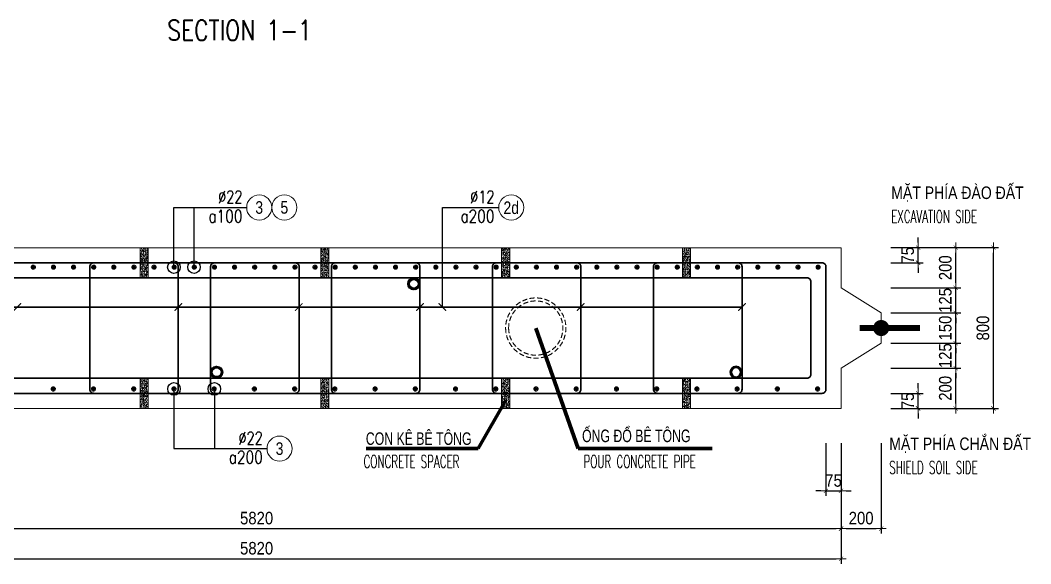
# Model space of a CAD drawing. Header units: millimetres. Extents: x -642477 to 1168880, y -27982 to 330379.
# Drawn here: x 521148 to 536243, y 84914 to 93030 of the extents above; entities that cross this region are included whole.
import ezdxf
from ezdxf.enums import TextEntityAlignment as Align

# ---------------------------------------------------------------- set-up
doc = ezdxf.new("R2010")
doc.units = ezdxf.units.MM
doc.linetypes.add('HIDDEN', pattern=[0.375, 0.25, -0.125])
doc.layers.get('0').update_dxf_attribs({"lineweight": 20})
doc.layers.get('Defpoints').update_dxf_attribs({"color": 151, "lineweight": 9})
for name, color, linetype, lineweight in [('NDC_S_BREAK-LINE', 1, 'Continuous', 15), ('NDC_S_DIAPHGRAM WALL', 3, 'Continuous', 20), ('NDC_S_DIM', 1, 'Continuous', 15), ('NDC_S_ENG TITLE', 3, 'Continuous', 20), ('NDC_S_HATCH MATERIAL', 8, 'Continuous', 13), ('NDC_S_LEADER', 1, 'Continuous', 15), ('NDC_S_LEVEL TEXT', 7, 'Continuous', 20), ('NDC_S_REBAR', 4, 'Continuous', 35), ('NDC_S_VN TEXT', 7, 'Continuous', 20)]:
    doc.layers.add(name, color=color, linetype=linetype, lineweight=lineweight)
doc.layers.add('NDC_S_REBAR DES.', color=2, linetype='Continuous')
doc.styles.add('ARIAL', font='arial.ttf', dxfattribs={"width": 0.8})
doc.styles.add('NDC_ARIAL', font='arial.ttf', dxfattribs={"width": 0.85})
doc.styles.add('NDC_DIM', font='', dxfattribs={"width": 0.75})
doc.styles.add('NDC_EN TXT', font='romans.shx', dxfattribs={"width": 0.8})
doc.styles.get('NDC_DIM').set_extended_font_data('Dotum')
doc.dimstyles.new('A1-NDC-1-25 (x3)', dxfattribs={"dimscale": 75, "dimtxt": 2.5, "dimasz": 1, "dimexe": 1, "dimexo": 0, "dimgap": 0.8, "dimtad": 1, "dimdec": 0, "dimlfac": 0.333333, "dimdsep": 46, "dimtxsty": 'NDC_ARIAL', "dimblk": 'DIMMARK', "dimcen": 49999.938995, "dimdle": 1.5, "dimclrd": 1, "dimclre": 1, "dimclrt": 3, "dimadec": 0, "dimazin": 0, "dimtfac": 1, "dimtdec": 0, "dimtix": 1, "dimtmove": 2, "dimatfit": 3, "dimfxl": 1, "dimarcsym": 0})
doc.dimstyles.new('NDC_dim_25', dxfattribs={"dimscale": 25, "dimtxt": 2.2, "dimasz": 1.5, "dimexe": 1.5, "dimexo": 2.5, "dimgap": 1, "dimtad": 1, "dimdec": 0, "dimzin": 0, "dimdsep": 46, "dimtxsty": 'NDC_DIM', "dimblk": 'DIMMARK', "dimcen": 0.09, "dimdle": 1.2, "dimclrd": 1, "dimclre": 1, "dimclrt": 3, "dimadec": 0, "dimazin": 0, "dimtfac": 1, "dimtdec": 0, "dimtix": 1, "dimtofl": 0, "dimtmove": 0, "dimatfit": 3, "dimfxl": 6, "dimfxlon": 1, "dimtolj": 1, "dimtzin": 0, "dimarcsym": 0})

# ---------------------------------------------------------------- blocks, each defined once
blk = doc.blocks.new('DIMMARK')
at = {"layer": 'NDC_S_DIM', "color": 1}
blk.add_line((-1.5, 0), (1, 0), dxfattribs=at)
at = {"layer": 'NDC_S_DIM', "color": 2, "const_width": 0.1}
blk.add_lwpolyline([(-0.424, -0.424), (0.424, 0.424)], dxfattribs=at)
blk = doc.blocks.new('Ong sieu am')
at = {"layer": 'NDC_S_HATCH MATERIAL'}
h = blk.add_hatch(dxfattribs=at)
h.set_pattern_fill('ANSI31', color=256, scale=20)
h.set_pattern_definition([(45, (0, 0), (-1.76776695, 1.76776695), [])])
h.paths.add_polyline_path([(-7119.3, 51158.9, 1), (-7179.3, 51158.9, 1)])
h.paths.add_polyline_path([(-7171.3, 51158.9, -1), (-7127.3, 51158.9, -1)], flags=16)
at = {"layer": 'NDC_S_REBAR DES.'}
for radius in [30, 22]:
    blk.add_circle((-7149.3, 51158.9), radius, dxfattribs=at)
blk = doc.blocks.new('ong do BT')
at = {"layer": 'NDC_S_HATCH MATERIAL', "linetype": 'HIDDEN', "ltscale": 100}
for radius in [150, 135]:
    blk.add_circle((-6323.7, 51237.8), radius, dxfattribs=at)
blk = doc.blocks.new('con ke BT')
at = {"layer": 'NDC_S_HATCH MATERIAL'}
h = blk.add_hatch(dxfattribs=at)
h.set_pattern_fill('AR-CONC', color=256, scale=2)
h.set_pattern_definition([(50, (0, 0), (14.3452037, -1.2550427), [1.5, -16.5]), (355, (0, 0), (-2.7750267, 15.0438427), [1.2, -13.2]), (100.451444, (1.195, -0.105), (11.570177, 13.7888), [1.274804, -14.0228422]), (46.1842, (0, 4), (21.3448266, -3.3103856), [2.25, -24.75]), (96.635635, (1.779, 3.724), (18.693239, 19.482372), [1.912207, -21.034275]), (351.184164, (0, 4), (18.693239, 19.482372), [1.8, -19.8]), (21, (2, 3), (11.938141, -8.0523778), [1.5, -16.5]), (326, (2, 3), (4.8663066, 14.503001), [1.2, -13.2]), (71.451445, (2.995, 2.329), (16.8044475, 6.450623), [1.274804, -14.0228422]), (37.5, (0, 0), (0.2431971, 6.6578771), [0, -13.04, 0, -13.4, 0, -13.25]), (7.5, (0, 0), (5.2613907, 7.8882342), [0, -7.64, 0, -12.74, 0, -5.05]), (327.5, (-4.46, 0), (10.6764487, -0.45109743), [0, -5, 0, -15.6, 0, -20.7]), (317.5, (-6.46, 0), (11.6637234, 2.0020996), [0, -6.5, 0, -10.36, 0, -14.7])])
h.paths.add_polyline_path([(-7076.9, 51430.9), (-7116.9, 51430.9), (-7116.9, 51280.9), (-7076.9, 51280.9)])
at = {"layer": 'NDC_S_BREAK-LINE'}
blk.add_lwpolyline([(-7116.9, 51430.9), (-7116.9, 51280.9), (-7076.9, 51280.9), (-7076.9, 51430.9)], close=True, dxfattribs=at)
blk = doc.blocks.new('*U807')
at = {"layer": 'NDC_S_LEADER', "xscale": 3, "yscale": 3, "zscale": 3}
blk.add_blockref('con ke BT', (21291, -154068), dxfattribs=at)
blk = doc.blocks.new('*U808')
at = {"layer": 'NDC_S_DIM', "color": 0, "linetype": 'ByBlock', "lineweight": -2, "transparency": 16777216}
for p in [(0, 0), (2700, 0), (5400, 0), (8100, 0), (10800, 0), (13500, 0)]:
    blk.add_blockref('*U807', p, dxfattribs=at)
blk = doc.blocks.new('*U809')
at = {"layer": 'NDC_S_LEADER', "xscale": 3, "yscale": 3, "zscale": 3}
blk.add_blockref('con ke BT', (21291, -154068), dxfattribs=at)
blk = doc.blocks.new('*U810')
at = {"layer": 'NDC_S_DIM', "color": 0, "linetype": 'ByBlock', "lineweight": -2, "transparency": 16777216}
for p in [(0, 0), (2700, 0), (5400, 0), (8100, 0), (10800, 0), (13500, 0)]:
    blk.add_blockref('*U809', p, dxfattribs=at)
blk = doc.blocks.new('*U366')
blk.add_circle((2.5, 0), 2.5)
at = {"layer": 'NDC_S_VN TEXT', "color": 3, "style": 'NDC_EN TXT'}
for tag, width, p in [('DK2', 0.75, (-0.85, 0.85)), ('KC2', 0.8, (-0.85, -2.97))]:
    blk.add_attdef(tag, text='', height=2.5, dxfattribs=dict(at, width=width)).set_placement(p, align=Align.RIGHT)
at = {"layer": 'NDC_S_VN TEXT', "color": 7, "style": 'ARIAL', "width": 0.8}
blk.add_attdef('SH3', text='', height=2.5, dxfattribs=at).set_placement((2.5, 0), align=Align.MIDDLE)
blk = doc.blocks.new('kata_block_THEP')
at = {"layer": 'NDC_S_REBAR', "color": 0}
for p, q in [((-0.5, 0), (0.5, 0)), ((-0.35, 0.35), (0.35, -0.35)), ((0.35, 0.35), (-0.35, -0.35)), ((0, 0.5), (0, -0.5))]:
    blk.add_line(p, q, dxfattribs=at)
at = {"layer": 'NDC_S_REBAR', "color": 0, "const_width": 0.0833}
blk.add_lwpolyline([(-0.5, 0, 1), (0.5, 0, 1), (-0.5, 0, 1)], format="xyb", dxfattribs=at)
blk = doc.blocks.new('*U811')
at = {"layer": 'NDC_S_REBAR', "ltscale": 80, "xscale": 72, "yscale": 72, "zscale": 72}
blk.add_blockref('kata_block_THEP', (0, 0), dxfattribs=at)
blk = doc.blocks.new('*U812')
at = {"layer": 'NDC_S_LEVEL TEXT', "color": 0, "linetype": 'ByBlock', "lineweight": -2, "transparency": 16777216}
for p in [(5408.1, 0), (6009, 0), (6609.9, 0), (7210.8, 0), (7811.7, 0), (8412.6, 0), (9013.5, 0), (9614.4, 0), (10215.3, 0), (10816.2, 0), (11417.1, 0), (12018, 0), (12618.9, 0), (13219.8, 0), (13820.7, 0), (14421.6, 0), (15022.5, 0), (15623.4, 0), (16224.3, 0), (16825.2, 0)]:
    blk.add_blockref('*U811', p, dxfattribs=at)
blk = doc.blocks.new('*U813')
at = {"layer": 'NDC_S_REBAR', "ltscale": 80, "xscale": 72, "yscale": 72, "zscale": 72}
blk.add_blockref('kata_block_THEP', (0, 0), dxfattribs=at)
blk = doc.blocks.new('*U814')
at = {"layer": 'NDC_S_LEVEL TEXT', "color": 0, "linetype": 'ByBlock', "lineweight": -2, "transparency": 16777216}
for p in [(5110.2, 0), (5410.8, 0), (5711.4, 0), (6012, 0), (6312.6, 0), (6613.2, 0), (6913.8, 0), (7214.4, 0), (7515, 0), (7815.6, 0), (8116.2, 0), (8416.8, 0), (8717.4, 0), (9018, 0), (9318.6, 0), (9619.2, 0), (9919.8, 0), (10220.4, 0), (10521, 0), (10821.6, 0), (11122.2, 0), (11422.8, 0), (11723.4, 0), (12024, 0), (12324.6, 0), (12625.2, 0), (12925.8, 0), (13226.4, 0), (13527, 0), (13827.6, 0), (14128.2, 0), (14428.8, 0), (14729.4, 0), (15030, 0), (15330.6, 0), (15631.2, 0), (15931.8, 0), (16232.4, 0), (16533, 0), (16833.6, 0)]:
    blk.add_blockref('*U813', p, dxfattribs=at)
blk = doc.blocks.new('*D845')
at = {"layer": 'Defpoints', "color": 0, "ltscale": 100, "transparency": 16777216}
for p in [(534151, 87834), (535122, 87834), (534151, 87234)]:
    blk.add_point(p, dxfattribs=at)
at = {"layer": 'NDC_S_DIM', "color": 1, "lineweight": -2, "ltscale": 100, "transparency": 16777216}
for p, q in [((534151, 87834), (535197, 87834)), ((535122, 87309), (535122, 87759)), ((534151, 87234), (535197, 87234))]:
    blk.add_line(p, q, dxfattribs=at)
at = {"layer": 'NDC_S_DIM', "color": 1, "lineweight": -2, "ltscale": 100, "transparency": 16777216, "xscale": 75, "yscale": 75, "zscale": 75}
for p, rotation in [((535122, 87834), 90), ((535122, 87234), 270)]:
    blk.add_blockref('DIMMARK', p, dxfattribs=dict(at, rotation=rotation))
at = {"layer": 'NDC_S_DIM', "color": 3, "ltscale": 100, "transparency": 16777216, "insert": (534967, 87534), "char_height": 187.5, "attachment_point": 5, "rotation": 90, "style": 'NDC_ARIAL'}
blk.add_mtext('200', dxfattribs=at)
blk = doc.blocks.new('*D846')
at = {"layer": 'Defpoints', "color": 0, "ltscale": 100, "transparency": 16777216}
for p in [(534151, 88209), (535122, 88209), (534151, 87834)]:
    blk.add_point(p, dxfattribs=at)
at = {"layer": 'NDC_S_DIM', "color": 1, "lineweight": -2, "ltscale": 100, "transparency": 16777216}
for p, q in [((535122, 88284), (535122, 88359)), ((534151, 88209), (535197, 88209)), ((535122, 87834), (535122, 88209)), ((534151, 87834), (535197, 87834)), ((535122, 87759), (535122, 87684))]:
    blk.add_line(p, q, dxfattribs=at)
at = {"layer": 'NDC_S_DIM', "color": 1, "lineweight": -2, "ltscale": 100, "transparency": 16777216, "xscale": 75, "yscale": 75, "zscale": 75}
for p, rotation in [((535122, 88209), 270), ((535122, 87834), 90)]:
    blk.add_blockref('DIMMARK', p, dxfattribs=dict(at, rotation=rotation))
at = {"layer": 'NDC_S_DIM', "color": 3, "ltscale": 100, "transparency": 16777216, "insert": (534967, 88021), "char_height": 187.5, "attachment_point": 5, "rotation": 90, "style": 'NDC_ARIAL'}
blk.add_mtext('125', dxfattribs=at)
blk = doc.blocks.new('*D847')
at = {"layer": 'Defpoints', "color": 0, "ltscale": 100, "transparency": 16777216}
for p in [(534151, 88659), (535122, 88659), (534151, 88209)]:
    blk.add_point(p, dxfattribs=at)
at = {"layer": 'NDC_S_DIM', "color": 1, "lineweight": -2, "ltscale": 100, "transparency": 16777216}
for p, q in [((535122, 88734), (535122, 88809)), ((534151, 88659), (535197, 88659)), ((535122, 88209), (535122, 88659)), ((534151, 88209), (535197, 88209)), ((535122, 88134), (535122, 88059))]:
    blk.add_line(p, q, dxfattribs=at)
at = {"layer": 'NDC_S_DIM', "color": 1, "lineweight": -2, "ltscale": 100, "transparency": 16777216, "xscale": 75, "yscale": 75, "zscale": 75}
for p, rotation in [((535122, 88659), 270), ((535122, 88209), 90)]:
    blk.add_blockref('DIMMARK', p, dxfattribs=dict(at, rotation=rotation))
at = {"layer": 'NDC_S_DIM', "color": 3, "ltscale": 100, "transparency": 16777216, "insert": (534967, 88434), "char_height": 187.5, "attachment_point": 5, "rotation": 90, "style": 'NDC_ARIAL'}
blk.add_mtext('150', dxfattribs=at)
blk = doc.blocks.new('*D848')
at = {"layer": 'Defpoints', "color": 0, "ltscale": 100, "transparency": 16777216}
for p in [(534151, 89034), (535122, 89034), (534151, 88659)]:
    blk.add_point(p, dxfattribs=at)
at = {"layer": 'NDC_S_DIM', "color": 1, "lineweight": -2, "ltscale": 100, "transparency": 16777216}
for p, q in [((535122, 89109), (535122, 89184)), ((534151, 89034), (535197, 89034)), ((535122, 88659), (535122, 89034)), ((534151, 88659), (535197, 88659)), ((535122, 88584), (535122, 88509))]:
    blk.add_line(p, q, dxfattribs=at)
at = {"layer": 'NDC_S_DIM', "color": 1, "lineweight": -2, "ltscale": 100, "transparency": 16777216, "xscale": 75, "yscale": 75, "zscale": 75}
for p, rotation in [((535122, 89034), 270), ((535122, 88659), 90)]:
    blk.add_blockref('DIMMARK', p, dxfattribs=dict(at, rotation=rotation))
at = {"layer": 'NDC_S_DIM', "color": 3, "ltscale": 100, "transparency": 16777216, "insert": (534967, 88846), "char_height": 187.5, "attachment_point": 5, "rotation": 90, "style": 'NDC_ARIAL'}
blk.add_mtext('125', dxfattribs=at)
blk = doc.blocks.new('*D849')
at = {"layer": 'Defpoints', "color": 0, "ltscale": 100, "transparency": 16777216}
for p in [(534151, 89634), (535122, 89634), (534151, 89034)]:
    blk.add_point(p, dxfattribs=at)
at = {"layer": 'NDC_S_DIM', "color": 1, "lineweight": -2, "ltscale": 100, "transparency": 16777216}
for p, q in [((534151, 89634), (535197, 89634)), ((535122, 89109), (535122, 89559)), ((534151, 89034), (535197, 89034))]:
    blk.add_line(p, q, dxfattribs=at)
at = {"layer": 'NDC_S_DIM', "color": 1, "lineweight": -2, "ltscale": 100, "transparency": 16777216, "xscale": 75, "yscale": 75, "zscale": 75}
for p, rotation in [((535122, 89634), 90), ((535122, 89034), 270)]:
    blk.add_blockref('DIMMARK', p, dxfattribs=dict(at, rotation=rotation))
at = {"layer": 'NDC_S_DIM', "color": 3, "ltscale": 100, "transparency": 16777216, "insert": (534967, 89334), "char_height": 187.5, "attachment_point": 5, "rotation": 90, "style": 'NDC_ARIAL'}
blk.add_mtext('200', dxfattribs=at)
blk = doc.blocks.new('*D850')
at = {"layer": 'Defpoints', "color": 0, "ltscale": 100, "transparency": 16777216}
for p in [(534151, 89634), (535685, 89634), (534151, 87234)]:
    blk.add_point(p, dxfattribs=at)
at = {"layer": 'NDC_S_DIM', "color": 1, "lineweight": -2, "ltscale": 100, "transparency": 16777216}
for p, q in [((534151, 89634), (535760, 89634)), ((535685, 87309), (535685, 89559)), ((534151, 87234), (535760, 87234))]:
    blk.add_line(p, q, dxfattribs=at)
at = {"layer": 'NDC_S_DIM', "color": 1, "lineweight": -2, "ltscale": 100, "transparency": 16777216, "xscale": 75, "yscale": 75, "zscale": 75}
for p, rotation in [((535685, 89634), 90), ((535685, 87234), 270)]:
    blk.add_blockref('DIMMARK', p, dxfattribs=dict(at, rotation=rotation))
at = {"layer": 'NDC_S_DIM', "color": 3, "ltscale": 100, "transparency": 16777216, "insert": (535529, 88434), "char_height": 187.5, "attachment_point": 5, "rotation": 90, "style": 'NDC_ARIAL'}
blk.add_mtext('800', dxfattribs=at)
blk = doc.blocks.new('*D851')
at = {"layer": 'Defpoints', "color": 0, "ltscale": 100, "transparency": 16777216}
for p in [(534151, 87459), (534560, 87459), (534151, 87234)]:
    blk.add_point(p, dxfattribs=at)
at = {"layer": 'NDC_S_DIM', "color": 1, "lineweight": -2, "ltscale": 100, "transparency": 16777216}
for p, q in [((534560, 87534), (534560, 87609)), ((534151, 87459), (534635, 87459)), ((534560, 87234), (534560, 87459)), ((534151, 87234), (534635, 87234)), ((534560, 87159), (534560, 87084))]:
    blk.add_line(p, q, dxfattribs=at)
at = {"layer": 'NDC_S_DIM', "color": 1, "lineweight": -2, "ltscale": 100, "transparency": 16777216, "xscale": 75, "yscale": 75, "zscale": 75}
for p, rotation in [((534560, 87459), 270), ((534560, 87234), 90)]:
    blk.add_blockref('DIMMARK', p, dxfattribs=dict(at, rotation=rotation))
at = {"layer": 'NDC_S_DIM', "color": 3, "ltscale": 100, "transparency": 16777216, "insert": (534405, 87346), "char_height": 187.5, "attachment_point": 5, "rotation": 90, "style": 'NDC_ARIAL'}
blk.add_mtext('75', dxfattribs=at)
blk = doc.blocks.new('*D852')
at = {"layer": 'Defpoints', "color": 0, "ltscale": 100, "transparency": 16777216}
for p in [(534151, 89634), (534560, 89634), (534151, 89409)]:
    blk.add_point(p, dxfattribs=at)
at = {"layer": 'NDC_S_DIM', "color": 1, "lineweight": -2, "ltscale": 100, "transparency": 16777216}
for p, q in [((534560, 89709), (534560, 89784)), ((534151, 89634), (534635, 89634)), ((534560, 89409), (534560, 89634)), ((534151, 89409), (534635, 89409)), ((534560, 89334), (534560, 89259))]:
    blk.add_line(p, q, dxfattribs=at)
at = {"layer": 'NDC_S_DIM', "color": 1, "lineweight": -2, "ltscale": 100, "transparency": 16777216, "xscale": 75, "yscale": 75, "zscale": 75}
for p, rotation in [((534560, 89634), 270), ((534560, 89409), 90)]:
    blk.add_blockref('DIMMARK', p, dxfattribs=dict(at, rotation=rotation))
at = {"layer": 'NDC_S_DIM', "color": 3, "ltscale": 100, "transparency": 16777216, "insert": (534405, 89521), "char_height": 187.5, "attachment_point": 5, "rotation": 90, "style": 'NDC_ARIAL'}
blk.add_mtext('75', dxfattribs=at)
blk = doc.blocks.new('*D854')
at = {"layer": 'Defpoints', "color": 0, "ltscale": 100, "transparency": 16777216}
for p in [(533184, 86714), (533409, 86714), (533409, 86002)]:
    blk.add_point(p, dxfattribs=at)
at = {"layer": 'NDC_S_DIM', "color": 1, "lineweight": -2, "ltscale": 100, "transparency": 16777216}
for p, q in [((533184, 86714), (533184, 85927)), ((533409, 86714), (533409, 85927)), ((533109, 86002), (533034, 86002)), ((533184, 86002), (533409, 86002)), ((533484, 86002), (533559, 86002))]:
    blk.add_line(p, q, dxfattribs=at)
at = {"layer": 'NDC_S_DIM', "color": 1, "lineweight": -2, "ltscale": 100, "transparency": 16777216, "xscale": 75, "yscale": 75, "zscale": 75}
blk.add_blockref('DIMMARK', (533184, 86002), dxfattribs=at)
at = {"layer": 'NDC_S_DIM', "color": 1, "lineweight": -2, "ltscale": 100, "transparency": 16777216, "xscale": 75, "yscale": 75, "zscale": 75, "rotation": 180}
blk.add_blockref('DIMMARK', (533409, 86002), dxfattribs=at)
at = {"layer": 'NDC_S_DIM', "color": 3, "ltscale": 100, "transparency": 16777216, "insert": (533297, 86157), "char_height": 187.5, "attachment_point": 5, "style": 'NDC_ARIAL'}
blk.add_mtext('75', dxfattribs=at)
blk = doc.blocks.new('*D856')
at = {"layer": 'Defpoints', "color": 0, "ltscale": 100, "transparency": 16777216}
for p in [(515949, 86714), (533409, 86714), (533409, 85439)]:
    blk.add_point(p, dxfattribs=at)
at = {"layer": 'NDC_S_DIM', "color": 1, "lineweight": -2, "ltscale": 100, "transparency": 16777216}
for p, q in [((515949, 86714), (515949, 85364)), ((533409, 86714), (533409, 85364)), ((516024, 85439), (533334, 85439))]:
    blk.add_line(p, q, dxfattribs=at)
at = {"layer": 'NDC_S_DIM', "color": 1, "lineweight": -2, "ltscale": 100, "transparency": 16777216, "xscale": 75, "yscale": 75, "zscale": 75, "rotation": 180}
blk.add_blockref('DIMMARK', (515949, 85439), dxfattribs=at)
at = {"layer": 'NDC_S_DIM', "color": 1, "lineweight": -2, "ltscale": 100, "transparency": 16777216, "xscale": 75, "yscale": 75, "zscale": 75}
blk.add_blockref('DIMMARK', (533409, 85439), dxfattribs=at)
at = {"layer": 'NDC_S_DIM', "color": 3, "ltscale": 100, "transparency": 16777216, "insert": (524679, 85595), "char_height": 187.5, "attachment_point": 5, "style": 'NDC_ARIAL'}
blk.add_mtext('5820', dxfattribs=at)
blk = doc.blocks.new('*D857')
at = {"layer": 'Defpoints', "color": 0, "ltscale": 100, "transparency": 16777216}
for p in [(533409, 86714), (534009, 86714), (534009, 85439)]:
    blk.add_point(p, dxfattribs=at)
at = {"layer": 'NDC_S_DIM', "color": 1, "lineweight": -2, "ltscale": 100, "transparency": 16777216}
for p, q in [((533409, 86714), (533409, 85364)), ((534009, 86714), (534009, 85364)), ((533484, 85439), (533934, 85439))]:
    blk.add_line(p, q, dxfattribs=at)
at = {"layer": 'NDC_S_DIM', "color": 1, "lineweight": -2, "ltscale": 100, "transparency": 16777216, "xscale": 75, "yscale": 75, "zscale": 75, "rotation": 180}
blk.add_blockref('DIMMARK', (533409, 85439), dxfattribs=at)
at = {"layer": 'NDC_S_DIM', "color": 1, "lineweight": -2, "ltscale": 100, "transparency": 16777216, "xscale": 75, "yscale": 75, "zscale": 75}
blk.add_blockref('DIMMARK', (534009, 85439), dxfattribs=at)
at = {"layer": 'NDC_S_DIM', "color": 3, "ltscale": 100, "transparency": 16777216, "insert": (533709, 85595), "char_height": 187.5, "attachment_point": 5, "style": 'NDC_ARIAL'}
blk.add_mtext('200', dxfattribs=at)
blk = doc.blocks.new('*D858')
at = {"layer": 'Defpoints', "color": 0, "ltscale": 100, "transparency": 16777216}
for p in [(515949, 86714), (533409, 86714), (533409, 84989)]:
    blk.add_point(p, dxfattribs=at)
at = {"layer": 'NDC_S_DIM', "color": 1, "lineweight": -2, "ltscale": 100, "transparency": 16777216}
for p, q in [((515949, 86714), (515949, 84914)), ((533409, 86714), (533409, 84914)), ((516024, 84989), (533334, 84989))]:
    blk.add_line(p, q, dxfattribs=at)
at = {"layer": 'NDC_S_DIM', "color": 1, "lineweight": -2, "ltscale": 100, "transparency": 16777216, "xscale": 75, "yscale": 75, "zscale": 75, "rotation": 180}
blk.add_blockref('DIMMARK', (515949, 84989), dxfattribs=at)
at = {"layer": 'NDC_S_DIM', "color": 1, "lineweight": -2, "ltscale": 100, "transparency": 16777216, "xscale": 75, "yscale": 75, "zscale": 75}
blk.add_blockref('DIMMARK', (533409, 84989), dxfattribs=at)
at = {"layer": 'NDC_S_DIM', "color": 3, "ltscale": 100, "transparency": 16777216, "insert": (524679, 85145), "char_height": 187.5, "attachment_point": 5, "style": 'NDC_ARIAL'}
blk.add_mtext('5820', dxfattribs=at)

msp = doc.modelspace()

# ---------------------------------------------------------------- linework, layer by layer
at = {"layer": 'NDC_S_DIAPHGRAM WALL', "ltscale": 0.01}
for p, q in [((533409, 89633.8), (533409, 89033.8)), ((533409, 89033.8), (534009, 88658.8)), ((534009, 88658.8), (534009, 88208.8)), ((534009, 88208.8), (533409, 87833.8)), ((533409, 87833.8), (533409, 87233.8)), ((533409, 87233.8), (515949, 87233.8))]:
    msp.add_line(p, q, dxfattribs=at)
msp.add_lwpolyline([(515949, 89633.8), (533409, 89633.8)], dxfattribs=at)
at = {"layer": 'NDC_S_DIAPHGRAM WALL', "ltscale": 50, "const_width": 90}
msp.add_lwpolyline([(533687, 88433.8), (534587, 88433.8)], dxfattribs=at)
at = {"layer": 'NDC_S_DIAPHGRAM WALL', "ltscale": 50, "const_width": 120}
msp.add_lwpolyline([(533949, 88433.8, 1), (534069, 88433.8, 1)], format="xyb", close=True, dxfattribs=at)
at = {"layer": 'NDC_S_DIM'}
msp.add_circle((525093.2, 90233.8), 187.5, dxfattribs=at)
at = {"layer": 'NDC_S_REBAR'}
for points in [[(516234, 89408.8, 0.4142136), (516174, 89348.8), (516174, 87518.8, 0.4142136), (516234, 87458.8), (516234, 87458.8), (533124, 87458.8, 0.4142136), (533184, 87518.8), (533184, 89348.8, 0.4142136), (533124, 89408.8)], [(522247.9, 89408.8), (523449.2, 89408.8, -0.4142136), (523509.2, 89348.8), (523509.2, 87518.8, -0.4142136), (523449.2, 87458.8), (522247.9, 87458.8, -0.4142136), (522187.9, 87518.8), (522187.9, 89348.8, -0.4142136)], [(524052.4, 89408.8), (525253.7, 89408.8, -0.4142136), (525313.7, 89348.8), (525313.7, 87518.8, -0.4142136), (525253.7, 87458.8), (524052.4, 87458.8, -0.4142136), (523992.4, 87518.8), (523992.4, 89348.8, -0.4142136)], [(525856.9, 89408.8), (527058.2, 89408.8, -0.4142136), (527118.2, 89348.8), (527118.2, 87518.8, -0.4142136), (527058.2, 87458.8), (525856.9, 87458.8, -0.4142136), (525796.9, 87518.8), (525796.9, 89348.8, -0.4142136)], [(528262.9, 89408.8), (529464.2, 89408.8, -0.4142136), (529524.2, 89348.8), (529524.2, 87518.8, -0.4142136), (529464.2, 87458.8), (528262.9, 87458.8, -0.4142136), (528202.9, 87518.8), (528202.9, 89348.8, -0.4142136)], [(530668.9, 89408.8), (531870.2, 89408.8, -0.4142136), (531930.2, 89348.8), (531930.2, 87518.8, -0.4142136), (531870.2, 87458.8), (530668.9, 87458.8, -0.4142136), (530608.9, 87518.8), (530608.9, 89348.8, -0.4142136)], [(516459, 89183.8), (532899, 89183.8, -0.4142136), (532959, 89123.8), (532959, 87743.8, -0.4142136), (532899, 87683.8), (516459, 87683.8, -0.4142136), (516399, 87743.8), (516399, 89123.8, -0.4142136)]]:
    msp.add_lwpolyline(points, format="xyb", close=True, dxfattribs=at)

# ---------------------------------------------------------------- block references
at = {"layer": 'NDC_S_DIM', "ltscale": 80, "xscale": 75, "yscale": 75, "zscale": 75}
for p, values in [((524530.7, 90233.8), {'SH3': '3', 'DK2': '%%c22', 'KC2': 'a100'}), ((528295.3, 90233.8), {'SH3': '2d', 'DK2': '%%c12', 'KC2': 'a200'}), ((524834.3, 86633.7), {'SH3': '3', 'DK2': '%%c22', 'KC2': 'a200'})]:
    msp.add_blockref('*U366', p, dxfattribs=at).add_auto_attribs(values)
at = {"layer": 'NDC_S_DIM'}
for name, p in [('*U808', (517599, 89408.8)), ('*U810', (517599, 87458.8))]:
    msp.add_blockref(name, p, dxfattribs=at)
at = {"layer": 'NDC_S_LEADER', "yscale": 3, "zscale": 3}
for name, p, xscale in [('Ong sieu am', (548476.1, -64382.8), 3), ('ong do BT', (509877.8, -65279.7), -3), ('Ong sieu am', (545530.3, -65702.8), 3)]:
    msp.add_blockref(name, p, dxfattribs=dict(at, xscale=xscale))
at = {"layer": 'NDC_S_LEADER', "xscale": -3, "yscale": 3, "zscale": 3, "rotation": 180}
msp.add_blockref('Ong sieu am', (553288.1, 241250.3), dxfattribs=at)
at = {"layer": 'NDC_S_LEVEL TEXT', "extrusion": (0, 0, -1), "xscale": -1, "zscale": -1}
msp.add_blockref('*U814', (-516233.5, 89342.8), dxfattribs=at)
at = {"layer": 'NDC_S_LEVEL TEXT', "xscale": -1, "rotation": 180}
msp.add_blockref('*U812', (516233.5, 87524.8), dxfattribs=at)

# ---------------------------------------------------------------- texts
at = {"layer": 'NDC_S_ENG TITLE', "style": 'NDC_EN TXT', "width": 0.8}
msp.add_text('SECTION 1-1', height=300, dxfattribs=at).set_placement((524424.4, 92880), align=Align.MIDDLE)
at = {"layer": 'NDC_S_ENG TITLE', "style": 'NDC_EN TXT', "width": 0.6}
for s, p in [('EXCAVATION SIDE', (534158.7, 90099.4)), ('CONCRETE SPACER', (526276.8, 86440.1)), ('POUR CONCRETE PIPE', (529562.1, 86440.1)), ('SHIELD SOIL SIDE', (534129.6, 86350.9))]:
    msp.add_text(s, height=187.5, dxfattribs=at).set_placement(p, align=Align.MIDDLE_LEFT)
at = {"layer": 'NDC_S_LEVEL TEXT', "style": 'NDC_ARIAL'}
for s, width, p in [('MẶT PHÍA ĐÀO ĐẤT', 0.8, (534158.7, 90454.1)), ('ỐNG ĐỔ BÊ TÔNG', 0.7, (529540.6, 86824.2)), ('CON KÊ BÊ TÔNG', 0.7, (526310.7, 86782.9)), ('MẶT PHÍA CHẮN ĐẤT', 0.8, (534129.6, 86705.6))]:
    msp.add_text(s, height=187.5, dxfattribs=dict(at, width=width)).set_placement(p, align=Align.MIDDLE_LEFT)
at = {"layer": 'NDC_S_VN TEXT', "color": 7, "style": 'ARIAL', "width": 0.8}
msp.add_text('5', height=187.5, dxfattribs=at).set_placement((525093.2, 90233.8), align=Align.MIDDLE)

# ---------------------------------------------------------------- dimensions: what is measured, and where the dimension line sits
at = {"layer": 'NDC_S_DIM', "ltscale": 100}
for base, p1, p2, picture, middle in [((534559.9, 89633.8), (534151, 89408.8), (534151, 89633.8), '*D852', (534404.6, 89521.3)), ((535122.4, 89633.8), (534151, 89033.8), (534151, 89633.8), '*D849', (534966.7, 89333.8)), ((535684.9, 89633.8), (534151, 87233.8), (534151, 89633.8), '*D850', (535529.2, 88433.8)), ((535122.4, 89033.8), (534151, 88658.8), (534151, 89033.8), '*D848', (534966.7, 88846.3)), ((535122.4, 88658.8), (534151, 88208.8), (534151, 88658.8), '*D847', (534966.7, 88433.8)), ((535122.4, 88208.8), (534151, 87833.8), (534151, 88208.8), '*D846', (534966.7, 88021.3)), ((535122.4, 87833.8), (534151, 87233.8), (534151, 87833.8), '*D845', (534966.7, 87533.8)), ((534559.9, 87458.8), (534151, 87233.8), (534151, 87458.8), '*D851', (534404.6, 87346.3))]:
    dim = msp.add_linear_dim(base=base, p1=p1, p2=p2, angle=90, dimstyle='A1-NDC-1-25 (x3)', dxfattribs=at)
    dim.commit()
    dim.dimension.update_dxf_attribs({"geometry": picture, "text_midpoint": middle})
for base, p1, p2, picture, middle in [((533409, 85439.1), (515949, 86713.8), (533409, 86713.8), '*D856', (524679, 85594.8)), ((533409, 84989.1), (515949, 86713.8), (533409, 86713.8), '*D858', (524679, 85144.8)), ((533409, 86001.6), (533184, 86713.8), (533409, 86713.8), '*D854', (533296.5, 86156.9)), ((534009, 85439.1), (533409, 86713.8), (534009, 86713.8), '*D857', (533709, 85594.8))]:
    dim = msp.add_linear_dim(base=base, p1=p1, p2=p2, dimstyle='A1-NDC-1-25 (x3)', dxfattribs=at)
    dim.commit()
    dim.dimension.update_dxf_attribs({"geometry": picture, "text_midpoint": middle})

# ---------------------------------------------------------------- leaders
at = {"layer": 'NDC_S_LEADER'}
for points, override in [([(523444, 89342.8), (523444, 90233.8), (524530.7, 90233.8)], {"dimasz": 7.5, "dimldrblk": 'DotBlank'}), ([(523744.3, 89342.8), (523744.3, 90233.8), (524530.7, 90233.8)], {"dimasz": 7.5, "dimldrblk": 'DotBlank'}), ([(527453.6, 88748), (527453.6, 90233.8), (528295.3, 90233.8)], {"dimasz": 4.5, "dimldrblk": 'ArchTick'}), ([(518697.2, 88748), (531921.4, 88748)], {"dimasz": 4.5, "dimldrblk": 'ArchTick'}), ([(531930.2, 88748), (518700.6, 88748)], {"dimasz": 4.5, "dimldrblk": 'ArchTick'}), ([(521103.2, 88748), (531921.4, 88748)], {"dimasz": 4.5, "dimldrblk": 'ArchTick'}), ([(523509.2, 88748), (531921.4, 88748)], {"dimasz": 4.5, "dimldrblk": 'ArchTick'}), ([(525309.3, 88748), (531921.4, 88748)], {"dimasz": 4.5, "dimldrblk": 'ArchTick'}), ([(527118.2, 88748), (531921.4, 88748)], {"dimasz": 4.5, "dimldrblk": 'ArchTick'}), ([(529519.8, 88748), (531921.4, 88748)], {"dimasz": 4.5, "dimldrblk": 'ArchTick'}), ([(528849, 88433.8), (529484.4, 86633.7), (531485.7, 86633.7)], {"dimasz": 4.5, "dimlwd": 65533}), ([(523444.3, 87524.8), (523444.3, 86633.7), (524834.3, 86633.7)], {"dimasz": 7.5, "dimldrblk": 'DotBlank'}), ([(524047.9, 87524.8), (524047.9, 86633.7), (524834.3, 86633.7)], {"dimasz": 7.5, "dimldrblk": 'DotBlank'}), ([(528404.2, 87354.6), (527988.3, 86633.7), (526316.2, 86633.7)], {"dimasz": 4.5, "dimlwd": 65533})]:
    msp.add_leader(points, dimstyle='NDC_dim_25', override=override, dxfattribs=at)

doc.saveas('drawing.dxf')
